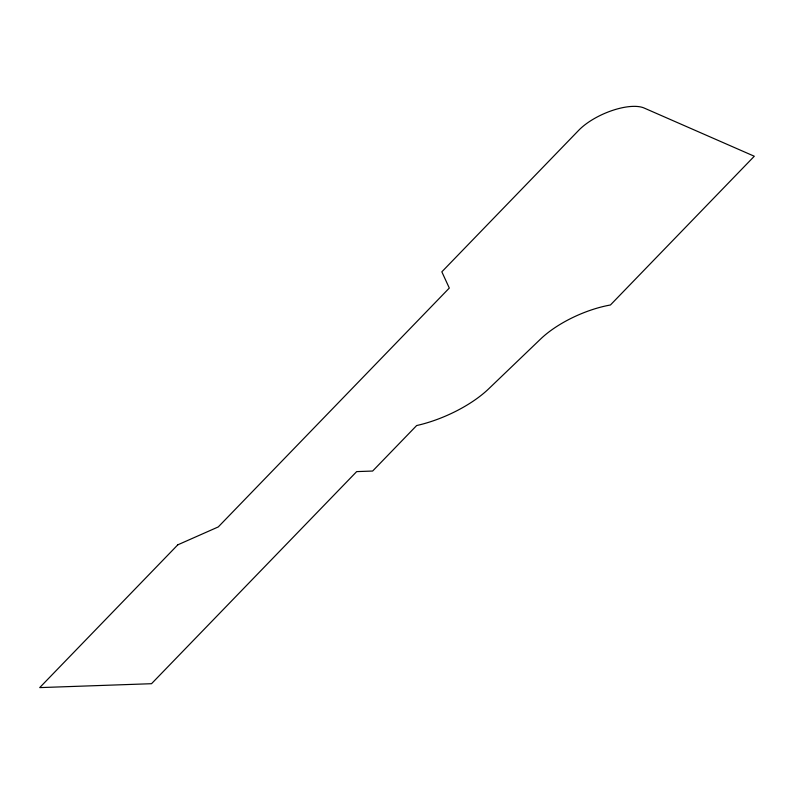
<?xml version="1.0" encoding="UTF-8"?>
<svg xmlns="http://www.w3.org/2000/svg" width="794" height="794" viewBox="0 0 794 794"><rect width="100%" height="100%" fill="white"/><g stroke="black" fill="none" stroke-linecap="round" stroke-linejoin="round"><path stroke-width="1.19" d="M177.806 544.823L39.7 687.614L151.525 683.703L356.675 471.606L372.644 471.041L416.652 425.544A72.79 29.368 -23.7 0 0 488.677 388.832L540.664 338.969A65.306 26.351 -23.7 0 1 610.427 304.995L754.3 156.239L644.172 108.044A41.715 16.833 -23.7 0 0 578.776 130.246L441.841 271.826L449.305 288.053L218.271 526.928L177.806 544.823"/></g></svg>
